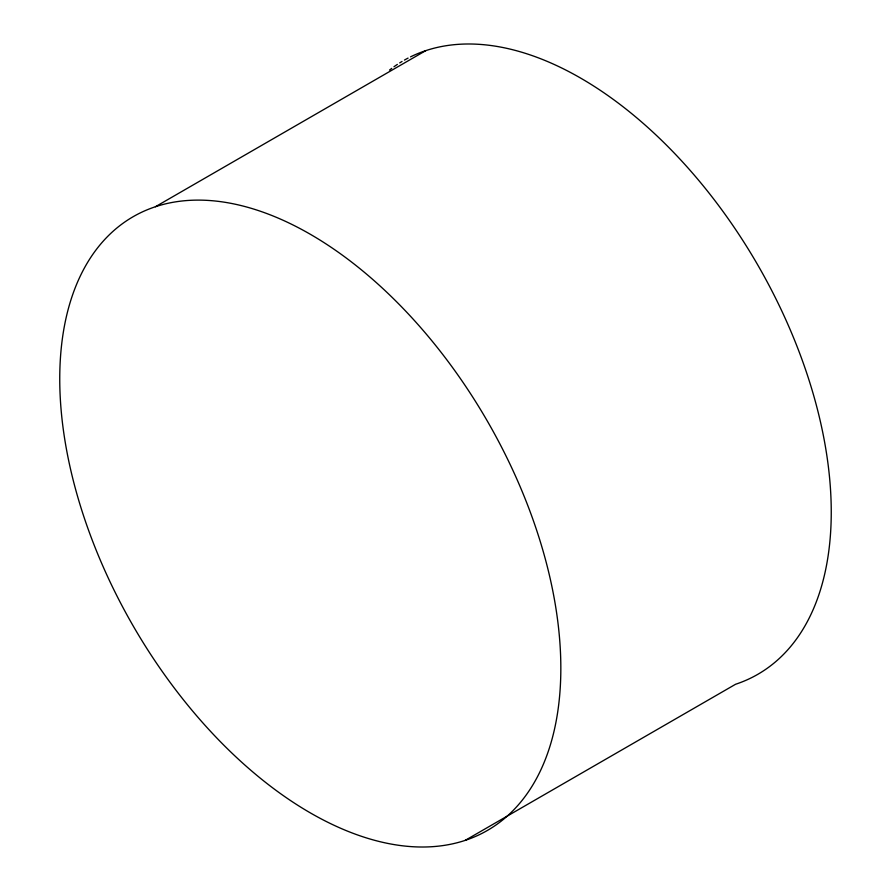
<?xml version="1.0" encoding="UTF-8"?>
<svg xmlns="http://www.w3.org/2000/svg" width="891" height="891" viewBox="0 0 891 891"><rect width="100%" height="100%" fill="white"/><g stroke="black" fill="none" stroke-linecap="round" stroke-linejoin="round"><path stroke-width="1.34" d="M155.424 206.734L425.842 50.609M465.158 840.391A354.328 204.574 60 0 0 403.423 308.754A354.328 204.574 60 0 0 62.292 421.532A354.328 204.574 60 0 0 465.158 840.391L735.576 684.266A354.328 204.574 60 0 0 771.283 289.664A354.328 204.574 60 0 0 410.539 56.857M389.534 70.066A354.328 204.574 60 0 1 391.728 68.384M393.956 66.758A354.328 204.574 60 0 1 397.375 64.408M399.703 62.905A354.328 204.574 60 0 1 402.053 61.457M404.436 60.076A354.328 204.574 60 0 1 408.078 58.093"/></g></svg>
